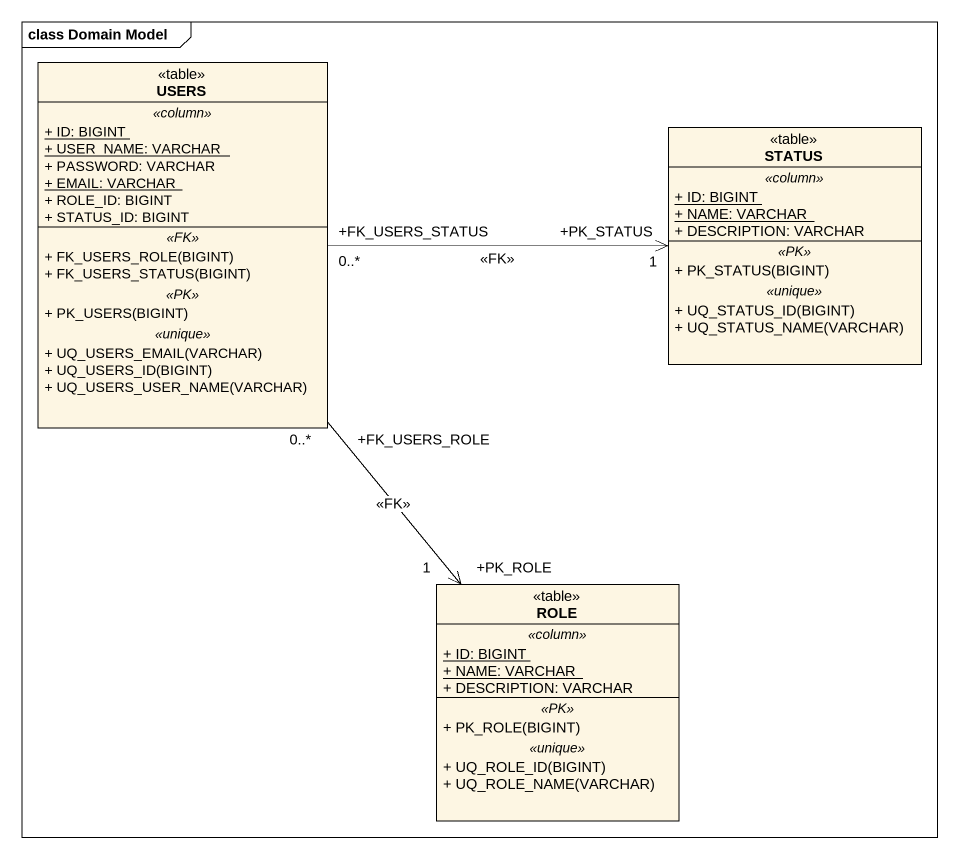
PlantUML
@startuml
mainframe class Domain Model
hide circle
hide empty members
skinparam classAttributeIconSize 0
class USERS <<table>> {
  .. <<column>> ..
  {static} + ID: BIGINT
  {static} + USER_NAME: VARCHAR
  + PASSWORD: VARCHAR
  {static} + EMAIL: VARCHAR
  + ROLE_ID: BIGINT
  + STATUS_ID: BIGINT
  .. <<FK>> ..
  + FK_USERS_ROLE(BIGINT)
  + FK_USERS_STATUS(BIGINT)
  .. <<PK>> ..
  + PK_USERS(BIGINT)
  .. <<unique>> ..
  + UQ_USERS_EMAIL(VARCHAR)
  + UQ_USERS_ID(BIGINT)
  + UQ_USERS_USER_NAME(VARCHAR)
}
class STATUS <<table>> {
  .. <<column>> ..
  {static} + ID: BIGINT
  {static} + NAME: VARCHAR
  + DESCRIPTION: VARCHAR
  .. <<PK>> ..
  + PK_STATUS(BIGINT)
  .. <<unique>> ..
  + UQ_STATUS_ID(BIGINT)
  + UQ_STATUS_NAME(VARCHAR)
}
class ROLE <<table>> {
  .. <<column>> ..
  {static} + ID: BIGINT
  {static} + NAME: VARCHAR
  + DESCRIPTION: VARCHAR
  .. <<PK>> ..
  + PK_ROLE(BIGINT)
  .. <<unique>> ..
  + UQ_ROLE_ID(BIGINT)
  + UQ_ROLE_NAME(VARCHAR)
}
USERS "+FK_USERS_STATUS\n0..*" -right-> "+PK_STATUS\n1" STATUS : <<FK>>
USERS "+FK_USERS_ROLE\n0..*" --> "+PK_ROLE\n1" ROLE : <<FK>>
@enduml
